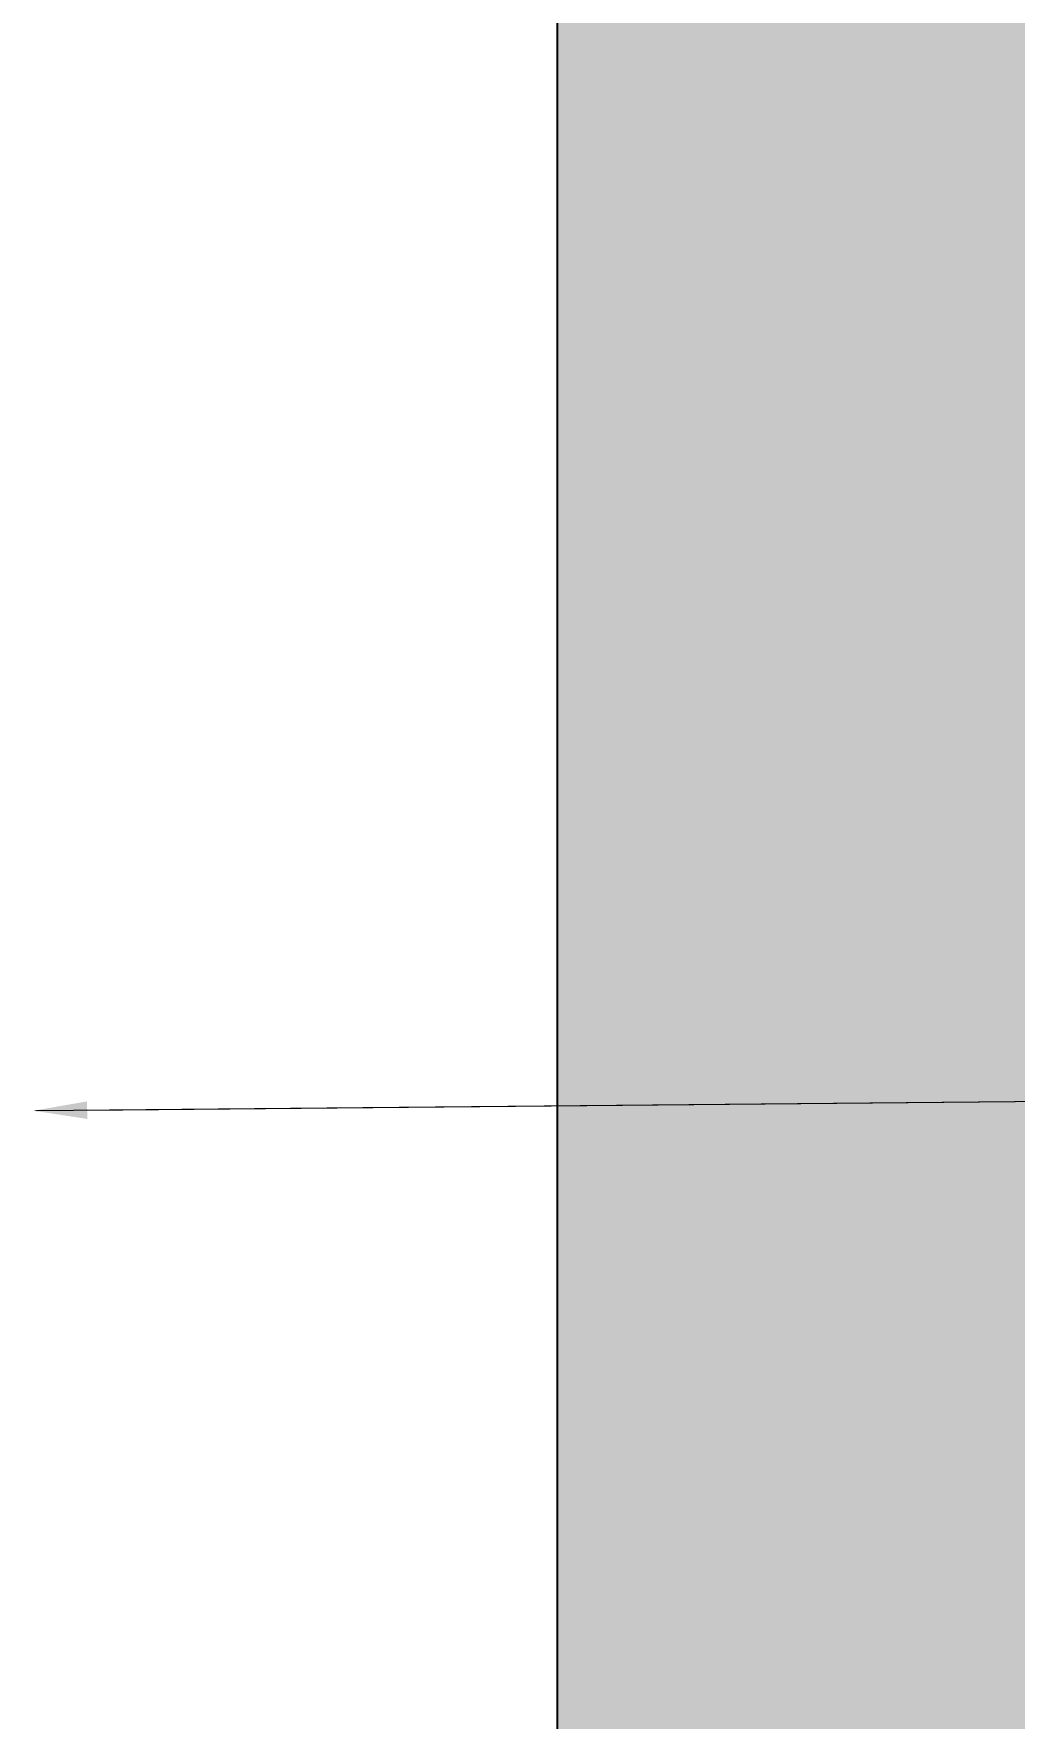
# Model space of a CAD drawing. Header units: millimetres. Extents: x 64682 to 95728, y -1640 to 17847.
# Drawn here: x 79141 to 80242, y 13068 to 14960 of the extents above; entities that cross this region are included whole.
import ezdxf
from ezdxf import colors
from ezdxf.entities.mleader import LeaderData, LeaderLine
from ezdxf.math import Vec2, Vec3

# ---------------------------------------------------------------- set-up
doc = ezdxf.new("R2010")
doc.units = ezdxf.units.MM
for name, color, linetype, lineweight in [('_ACM-A-ANNO-DIMS', 2, 'Continuous', 13), ('_ACM-A-ANNO-DIMS @ 10', 2, 'Continuous', 13), ('_ACM-A-ANNO-DIMS @ 2', 2, 'Continuous', 13), ('_ACM-A-ANNO-DIMS @ 30', 2, 'Continuous', 13)]:
    doc.layers.add(name, color=color, linetype=linetype, lineweight=lineweight)
doc.layers.add('WALL TYPE$0$I-SECT-LW03', color=3, linetype='Continuous')
doc.styles.add('Arial_1', font='arial.ttf', dxfattribs={"height": 75})

# ---------------------------------------------------------------- blocks, each defined once
blk = doc.blocks.new('*U384')
at = {"layer": '_ACM-A-ANNO-DIMS @ 10'}
ml = blk.add_multileader_mtext('Standard', dxfattribs=at)
ml.set_content('\\pxsm1,ql,t0.75;{\\fSimHei|b0|i0|c134|p49;\\T0.85;\\C256;柜体层板暗藏灯带\\PLF1a LED灯带 12W/M }', color=256, style='Arial_1')
ml.set_leader_properties(color=2)
ml.build(insert=Vec2(0, 0))
ml.multileader.update_dxf_attribs({"text_right_attachment_type": 6, "dogleg_length": 4.740287700319059, "arrow_head_size": 20, "scale": 10})
ctx = ml.context
ctx.base_point, ctx.scale, ctx.char_height, ctx.arrow_head_size, ctx.landing_gap_size, ctx.plane_origin = Vec3(-682.4252135235696, -1528.956206433784), 10, 25, 20, 0.03, Vec3(-1058.270505447159, 229.4435917523624)
ctx.right_attachment = 6
notes = []
notes.append((ctx, [(0, (1, 1, 0), (-729.8280905267602, -1528.956206433784), (1, 0), 47.40287700319059, [(0, [(-746.7360569455341, -1220.090778155401)], 0, [])])]))
ctx.mtext.insert, ctx.mtext.flow_direction = Vec3(-682.3952135235741, -1514.560139018055), 5
at = {"layer": '_ACM-A-ANNO-DIMS @ 2'}
ml = blk.add_multileader_mtext('Standard', dxfattribs=at)
ml.set_content('\\pxsm1,ql,t0.75;{\\fSimHei|b0|i0|c134|p49;\\T0.85;\\C256;柜体层板暗藏灯带\\PLF1a LED灯带 12W/M }', color=256, style='Arial_1')
ml.set_leader_properties(color=2)
ml.build(insert=Vec2(0, 0))
ml.multileader.update_dxf_attribs({"text_right_attachment_type": 6, "dogleg_length": 4.740287700319059, "scale": 2})
ctx = ml.context
ctx.base_point, ctx.scale, ctx.char_height, ctx.landing_gap_size, ctx.plane_origin = Vec3(-720.3475151261221, -1528.956206433784), 2, 5, 0.006, Vec3(-1058.270505447159, 229.4435917523624)
ctx.right_attachment = 6
notes.append((ctx, [(0, (1, 1, 0), (-729.8280905267602, -1528.956206433784), (1, 0), 9.480575400638118, [(0, [(-746.7360569455341, 247.6394492805666)], 0, [])])]))
ctx.mtext.insert, ctx.mtext.flow_direction = Vec3(-720.3415151261288, -1526.076992950639), 5
at = {"layer": '_ACM-A-ANNO-DIMS @ 30'}
ml = blk.add_multileader_mtext('Standard', dxfattribs=at)
ml.set_content('\\pxsm1,ql,t0.75;{\\fSimHei|b0|i0|c134|p49;\\T0.85;\\C256;柜体层板暗藏灯带\\PLF1a LED灯带 12W/M }', color=256, style='Arial_1')
ml.set_leader_properties(color=2)
ml.build(insert=Vec2(0, 0))
ml.multileader.update_dxf_attribs({"text_right_attachment_type": 6, "dogleg_length": 4.740287700319059, "arrow_head_size": 60, "scale": 30})
ctx = ml.context
ctx.base_point, ctx.scale, ctx.char_height, ctx.arrow_head_size, ctx.landing_gap_size, ctx.plane_origin = Vec3(-587.6194595171885, -1528.956206433784), 30, 75, 60, 0.09, Vec3(-1058.270505447159, 229.4435917523624)
ctx.right_attachment = 6
notes.append((ctx, [(0, (1, 1, 0), (-729.8280905267602, -1528.956206433784), (1, 0), 142.2086310095718, [(0, [(-746.7360569455341, 247.6394492805666)], 0, [])])]))
ctx.mtext.insert, ctx.mtext.flow_direction = Vec3(-587.5294595171872, -1485.768004186593), 5
for ctx, leaders in notes:
    for number, flags, end, landing, length, lines in leaders:
        leader = LeaderData()
        leader.index, (leader.has_last_leader_line, leader.has_dogleg_vector, leader.attachment_direction) = number, flags
        leader.last_leader_point, leader.dogleg_vector, leader.dogleg_length = Vec3(end), Vec3(landing), length
        for number, points, colour, breaks in lines:
            line = LeaderLine()
            line.index, line.vertices, line.color, line.breaks = number, Vec3.list(points), colors.encode_raw_color(colour), breaks
            leader.lines.append(line)
        ctx.leaders.append(leader)
blk = doc.blocks.new('K_1222101499')
h = blk.add_hatch()
h.set_pattern_fill('0-钢筋混凝土001-DOM', color=251, scale=15, pattern_type=2)
h.set_pattern_definition([(45, (-3599.999999999985, 259.9999999995889), (-53.03300858899107, 53.03300858899107), []), (49.99999999999999, (-3599.999999999985, 259.9999999995889), (107.589027390113, -9.412820247389266), [11.25, -123.75]), (355, (-3599.999999999985, 259.9999999995889), (-20.81270004195, 112.8288200550018), [9, -99]), (100.4514, (-3591.034248004988, 259.2155989950006), (86.77640725710323, 103.415931309143), [9.5610285, -105.1713168]), (46.18420000000001, (-3599.999999999985, 289.9999999995889), (160.0861572938467, -24.82785214935271), [16.875, -185.625]), (96.6356, (-3586.659488254983, 287.9310039449992), (140.1994058323055, 146.1176806350663), [14.3415432, -157.75695]), (351.1842, (-3599.999999999985, 289.9999999995889), (140.1992917700441, 146.1177901387987), [13.5, -148.5]), (21, (-3584.999999999985, 282.4999999995889), (89.53605781776925, -60.39283359980082), [11.25, -123.75]), (326.0000000000001, (-3584.999999999985, 282.4999999995889), (36.49729978823727, 108.772506757028), [9, -99]), (71.4514, (-3577.538665050481, 277.4672590994996), (126.0333942872235, 48.37957450649286), [9.5610285, -105.1713168]), (37.50000000000001, (-3600.00000000048, 259.9999999994998), (1.8239782975936, 49.93407807469672), [0.75, -97.8, 0.75, -100.5, 0.75, -99.375]), (7.499999999999999, (-3600.00000000048, 259.9999999994998), (39.46043061632229, 59.16175678235403), [0.75, -57.3, 0.75, -95.55, 0.75, -37.875]), (327.5, (-3633.450000000492, 259.9999999994998), (80.07336542586135, -3.383230760156997), [0.75, -37.5, 0.75, -117, 0.75, -155.25]), (317.5, (-3648.450000004988, 259.9999999949996), (87.47792540135794, 15.01574734984763), [0.75, -48.75, 0.75, -77.69999999999999, 0.75, -110.25])])
h.paths.add_polyline_path([(1579.999999999985, -340), (-3349.999999999985, -340), (-3349.999999999971, -2430), (-2900.000000000015, -2430), (-2900.000000000015, -880), (1579.999999999985, -880)])
at = {"layer": 'WALL TYPE$0$I-SECT-LW03'}
blk.add_line((1579.999999999985, -340), (-3349.999999999985, -340), dxfattribs=at)
at = {"layer": '_ACM-A-ANNO-DIMS'}
blk.add_blockref('*U384', (0, 0), dxfattribs=at)

msp = doc.modelspace()

# ---------------------------------------------------------------- block references
at = {"rotation": 90}
msp.add_blockref('K_1222101499', (79388.56848461789, 14497.01698081192), dxfattribs=at)

doc.saveas('drawing.dxf')
